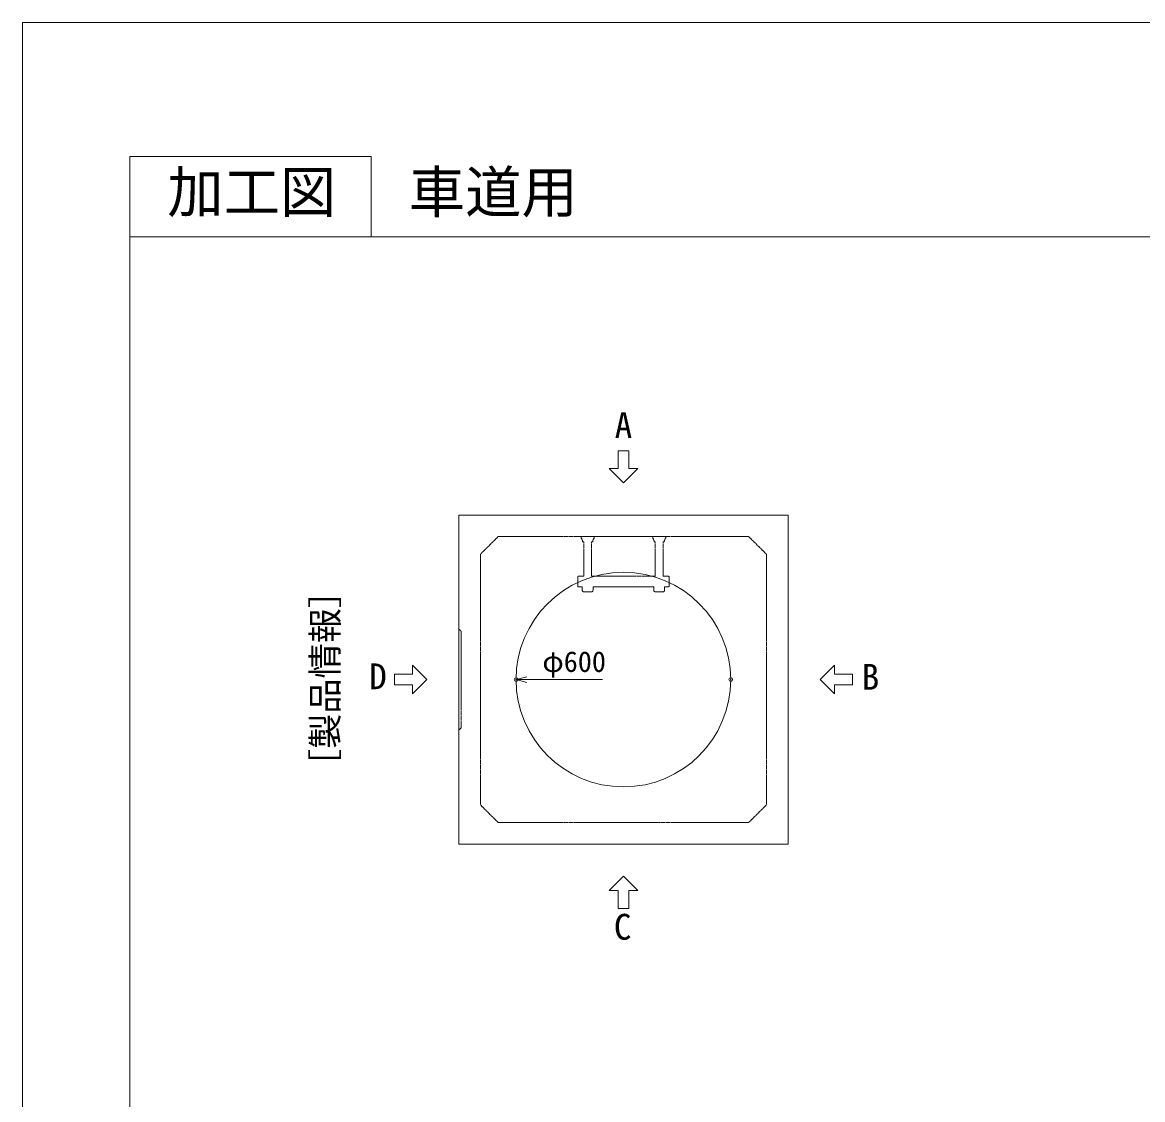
# Model space of a CAD drawing. Units: millimetres, scale not verified. Extents: x -4455 to 4455, y -3150 to 3150.
# Drawn here: x -4455 to -1324, y 138 to 3150 of the extents above; entities that cross this region are included whole.
import ezdxf
from ezdxf.enums import TextEntityAlignment as Align

# ---------------------------------------------------------------- set-up
doc = ezdxf.new("R2010")
doc.units = ezdxf.units.MM
doc.header["$LTSCALE"] = 20
doc.header["$PDMODE"] = 32
doc.header["$PDSIZE"] = 10
doc.linetypes.add('LONG_DASHED1', pattern=[7, 6, -1])
for name, color, linetype, lineweight in [('0-0_D-TTL', 7, 'Continuous', 9), ('0-1_Defpoints', 7, 'Continuous', 9), ('0-3_D-TTL-TXT', 7, 'Continuous', 9), ('0-4_D-STR-TXT', 7, 'Continuous', 9), ('0-5_D-STR-DIM', 3, 'Continuous', 9), ('0-6_0', 7, 'Continuous', 9), ('0-7_D-STR-STR3', 2, 'LONG_DASHED1', 9), ('0-8_D-STR', 7, 'LONG_DASHED1', 9), ('0-9_D-STR-STR1', 7, 'Continuous', 9)]:
    doc.layers.add(name, color=color, linetype=linetype, lineweight=lineweight)
doc.styles.add('ＭＳ ゴシック', font='')
doc.styles.get('ＭＳ ゴシック').set_extended_font_data('MS Gothic')

# ---------------------------------------------------------------- blocks, each defined once
blk = doc.blocks.new('A$C4DE05FD1')
at = {"layer": '0-0_D-TTL', "color": 134}
for p, q in [((4000, 79000), (4000, 4000)), ((4000, 76000), (114800, 76000))]:
    blk.add_line(p, q, dxfattribs=at)
blk.add_lwpolyline([(4000, 79000), (13000, 79000), (13000, 76000)], dxfattribs=at)
at = {"layer": '0-1_Defpoints', "color": 134}
for q in [(0, 0), (118800, 84000)]:
    blk.add_line((0, 84000), q, dxfattribs=at)
at = {"layer": '0-3_D-TTL-TXT', "style": 'ＭＳ ゴシック'}
blk.add_text('加工図', height=1539, dxfattribs=at).set_placement((5399.8, 76447.4), align=Align.BOTTOM_LEFT)
blk = doc.blocks.new('_Open30')
at = {"layer": '0-6_0'}
blk.add_line((0, 0), (-20, 0), dxfattribs=at)
blk.add_lwpolyline([(-20, 5.36), (0, 0), (-20, -5.36)], dxfattribs=at)
blk = doc.blocks.new('A$C1BF34DBF')
at = {"layer": '0-7_D-STR-STR3'}
for p, q in [((-1635, 0), (-2365, 0)), ((-2365, 0), (-2365, -80)), ((-1635, 0), (-1635, -80)), ((1635, 0), (2365, 0)), ((1635, 0), (1635, -80)), ((2365, 0), (2365, -80)), ((-2220, -300), (-2280, -300)), ((-2220, -2220), (-2220, -300)), ((-1780, -300), (-1720, -300)), ((-1780, -2220), (-1780, -300)), ((1780, -300), (1720, -300)), ((1780, -2220), (1780, -300)), ((2220, -2220), (2220, -300)), ((2220, -300), (2280, -300)), ((-2550, -2780), (-2550, -2260)), ((-2220, -2220), (-2510, -2220)), ((-1780, -2220), (1780, -2220)), ((2220, -2220), (2510, -2220)), ((2550, -2780), (2550, -2260)), ((-2510, -2820), (-2300, -2820)), ((-2300, -2820), (-2300, -3010)), ((-2220, -3090), (-1780, -3090)), ((-1700, -2820), (-1700, -3010)), ((-1700, -2820), (1700, -2820)), ((1700, -2820), (1700, -3010)), ((1780, -3090), (2220, -3090)), ((2300, -2820), (2300, -3010)), ((2510, -2820), (2300, -2820))]:
    blk.add_line(p, q, dxfattribs=at)
for centre, radius, start, end in [((-2679, -327.8), 400, 3.97846, 38.27098), ((-1321, -327.8), 400, 141.72902, 176.02154), ((1321, -327.8), 400, 3.97846, 38.27098), ((2679, -327.8), 400, 141.72902, 176.02154), ((-2510, -2260), 40, 90, 180), ((2510, -2260), 40, 0, 90), ((-2510, -2780), 40, 180, 270), ((-2220, -3010), 80, 180, 270), ((-1780, -3010), 80, 270, 0), ((1780, -3010), 80, 180, 270), ((2220, -3010), 80, 270, 0), ((2510, -2780), 40, 270, 0)]:
    blk.add_arc(centre, radius, start, end, dxfattribs=at)
blk = doc.blocks.new('A$C70CC1A47')
at = {"layer": '0-9_D-STR-STR1', "linetype": 'LONG_DASHED1'}
for p, q in [((0, 2820), (120, 2700)), ((120, -2700), (120, 2700)), ((120, -2700), (0, -2820))]:
    blk.add_line(p, q, dxfattribs=at)
blk = doc.blocks.new('A$C10F6750E')
at = {"layer": '0-8_D-STR'}
for p, q in [((-7000, 8000), (-8000, 7000)), ((-7000, 8000), (7000, 8000)), ((7000, 8000), (8000, 7000)), ((-8000, 7000), (-8000, -7000)), ((8000, 7000), (8000, -7000)), ((-7000, -8000), (-8000, -7000)), ((7000, -8000), (8000, -7000)), ((-7000, -8000), (7000, -8000))]:
    blk.add_line(p, q, dxfattribs=at)
at = {"layer": '0-8_D-STR', "linetype": 'Continuous'}
blk.add_lwpolyline([(-9200, 9200), (9200, 9200), (9200, -9200), (-9200, -9200)], close=True, dxfattribs=at)
blk.add_circle((0, 0), 6000, dxfattribs=at)
at = {"layer": '0-9_D-STR-STR1'}
blk.add_blockref('A$C70CC1A47', (-9200, 0), dxfattribs=at)
blk = doc.blocks.new('A$C6D24712F')
at = {"layer": '0-8_D-STR'}
blk.add_blockref('A$C10F6750E', (0, 0), dxfattribs=at)
blk = doc.blocks.new('A$C13A32EE1')
at = {"layer": '0-4_D-STR-TXT'}
for p, q in [((150, 400), (150, 900)), ((0, 0), (-400, 400)), ((-150, 400), (-400, 400)), ((0, 0), (400, 400)), ((150, 400), (400, 400))]:
    blk.add_line(p, q, dxfattribs=at)
blk.add_lwpolyline([(150, 900), (-150, 900), (-150, 400)], dxfattribs=at)
blk = doc.blocks.new('A$C548D2FB4')
at = {"layer": '0-4_D-STR-TXT', "xscale": 2, "yscale": 2}
blk.add_blockref('A$C13A32EE1', (0, 11000), dxfattribs=at)
at = {"layer": '0-4_D-STR-TXT', "yscale": 2}
for p, xscale, rotation in [((-11000, 0), 2, 90), ((11000, 0), -2, 270), ((0, -11000), -2, 180)]:
    blk.add_blockref('A$C13A32EE1', p, dxfattribs=dict(at, xscale=xscale, rotation=rotation))
at = {"layer": '0-4_D-STR-TXT', "style": 'ＭＳ ゴシック'}
for s, p in [('A', (-489, 13067.8)), ('D', (-14210.9, -974)), ('B', (13319.6, -1001.1)), ('C', (-535.5, -14978.6))]:
    blk.add_text(s, height=1443, dxfattribs=at).set_placement(p, align=Align.BOTTOM_LEFT)
blk.add_text('［製品情報］', height=1443, rotation=90, dxfattribs=at).set_placement((-15523.7, -5842.1), align=Align.BOTTOM_LEFT)

msp = doc.modelspace()

# ---------------------------------------------------------------- linework, layer by layer
at = {"layer": '0-1_Defpoints'}
for p in [(-3075, 1312.5), (-2475, 1312.5)]:
    msp.add_point(p, dxfattribs=at)
at = {"layer": '0-5_D-STR-DIM'}
msp.add_line((-2833.63, 1312.5), (-3045, 1312.5), dxfattribs=at)

# ---------------------------------------------------------------- block references
at = {"layer": '0-0_D-TTL', "xscale": 0.075, "yscale": 0.075}
msp.add_blockref('A$C4DE05FD1', (-4455, -3150), dxfattribs=at)
at = {"layer": '0-4_D-STR-TXT', "xscale": 0.05, "yscale": 0.05}
msp.add_blockref('A$C548D2FB4', (-2775, 1312.5), dxfattribs=at)
at = {"layer": '0-5_D-STR-DIM', "xscale": 1.5, "yscale": 1.5, "rotation": 180}
msp.add_blockref('_Open30', (-3075, 1312.5), dxfattribs=at)
at = {"layer": '0-7_D-STR-STR3', "xscale": 0.05, "yscale": 0.05}
msp.add_blockref('A$C1BF34DBF', (-2775, 1712.5), dxfattribs=at)
at = {"layer": '0-8_D-STR', "xscale": 0.05, "yscale": 0.05}
msp.add_blockref('A$C6D24712F', (-2775, 1312.5), dxfattribs=at)

# ---------------------------------------------------------------- texts
at = {"layer": '0-3_D-TTL-TXT', "style": 'ＭＳ ゴシック'}
msp.add_text('車道用', height=115.5, dxfattribs=at).set_placement((-3375.01, 2583.56), align=Align.BOTTOM_LEFT)
at = {"layer": '0-5_D-STR-DIM', "style": 'ＭＳ ゴシック'}
msp.add_text('φ600', height=57.77, dxfattribs=at).set_placement((-3001.53, 1316.4), align=Align.BOTTOM_LEFT)

doc.saveas('drawing.dxf')
